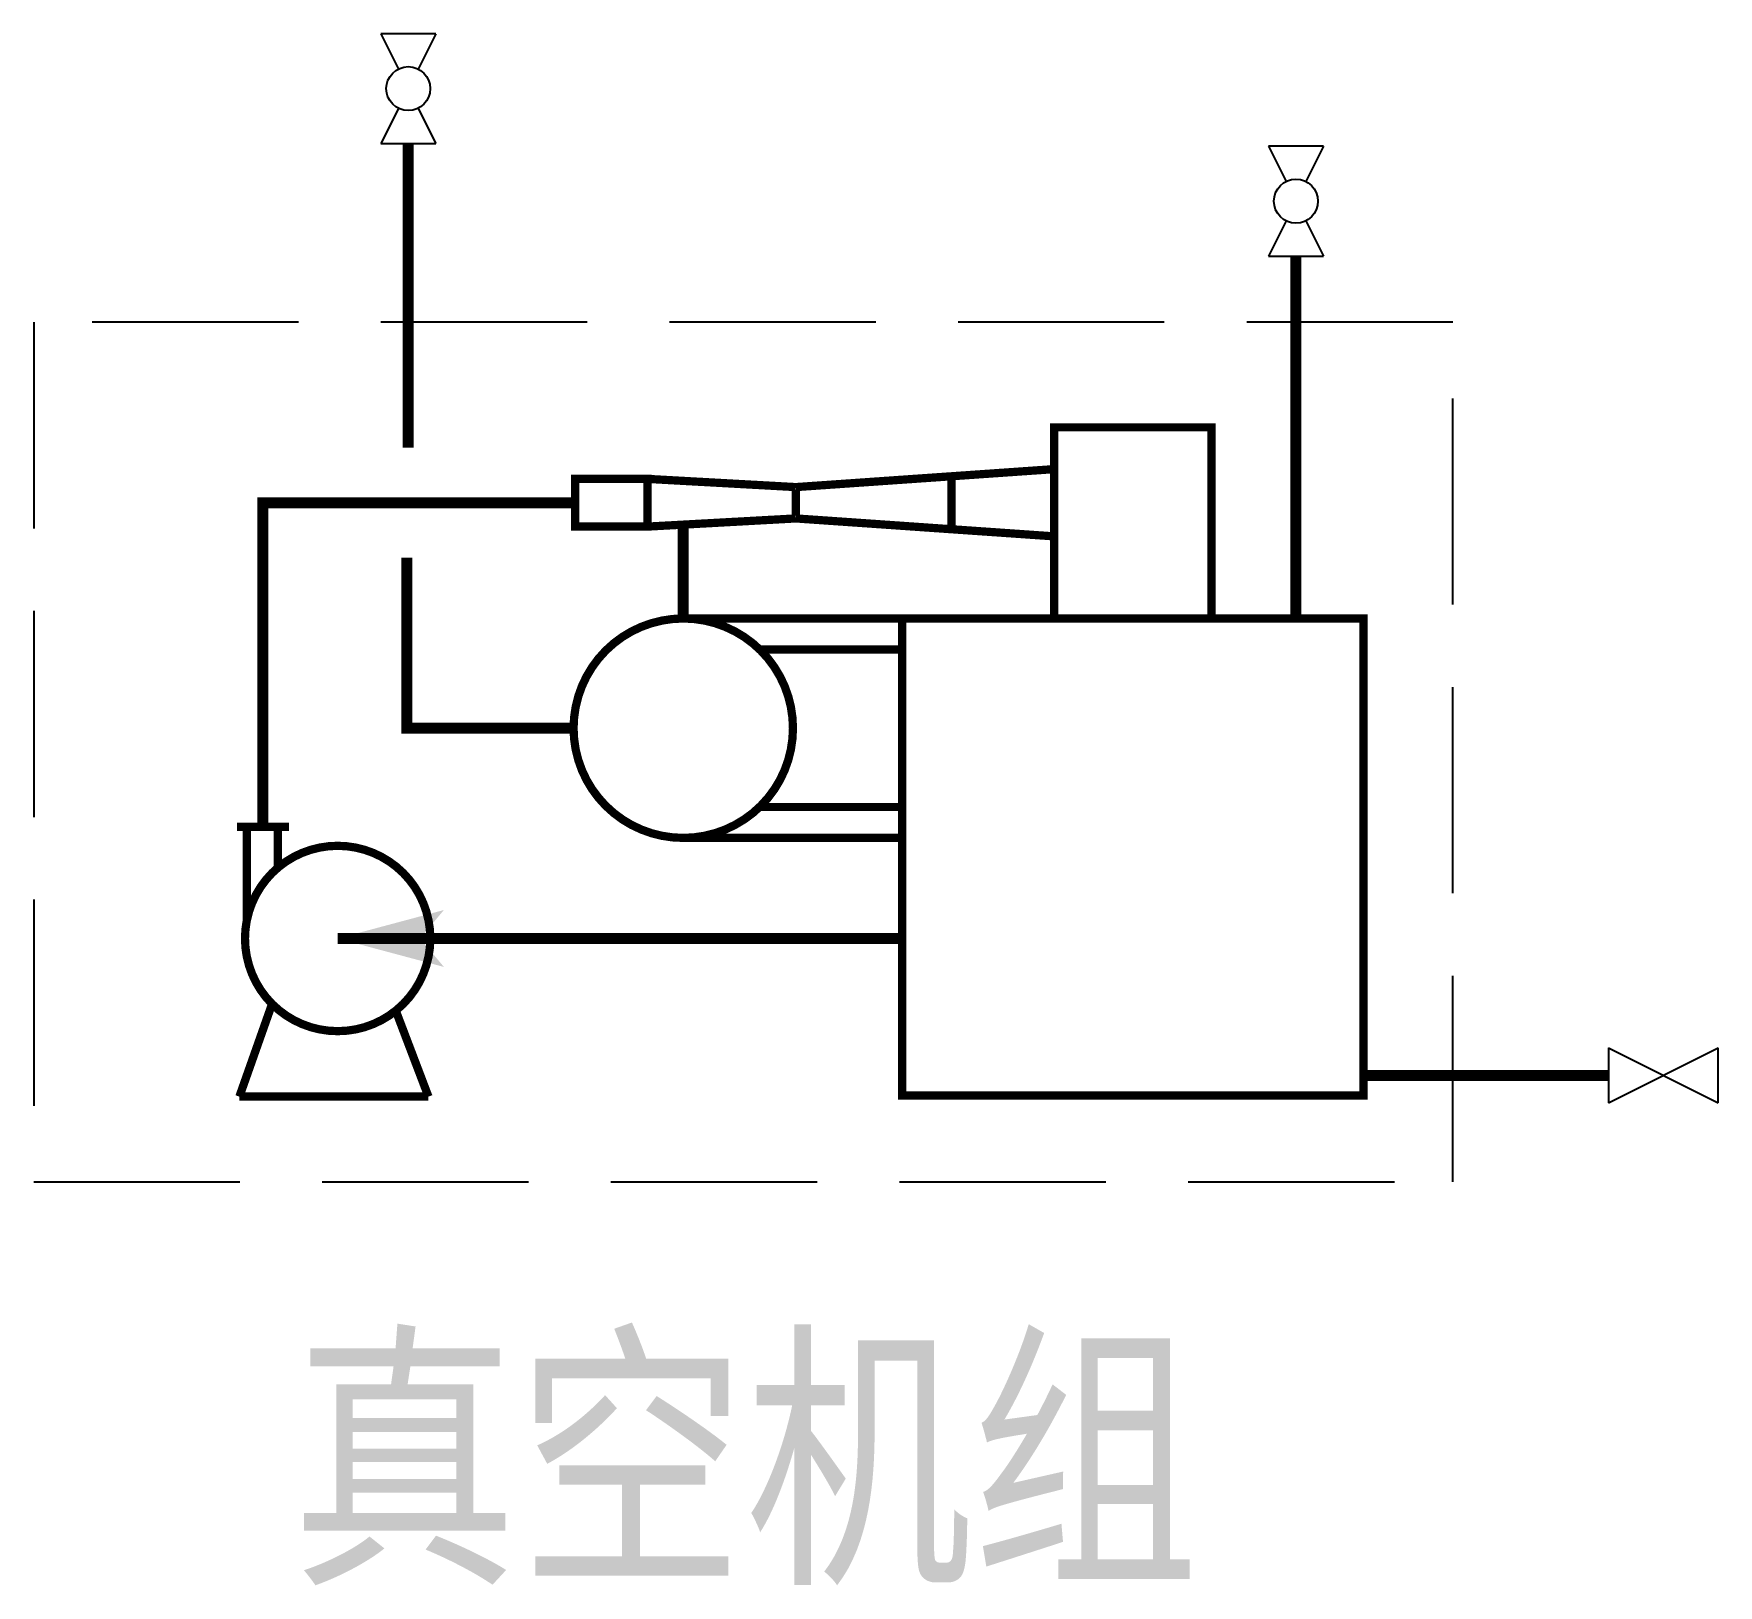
# Model space of a CAD drawing. Header units: millimetres. Extents: x 318.2 to 379.5, y 100.8 to 157.2.
import ezdxf

# ---------------------------------------------------------------- set-up
doc = ezdxf.new("R2010")
doc.units = ezdxf.units.MM
doc.linetypes.add('DASH', pattern=[0.35, 0.25, -0.1])
doc.layers.add('arrow', color=7, linetype='Continuous')
doc.layers.add('sb', color=2, linetype='Continuous')
for name, color, linetype, lineweight in [('主管线', 1, 'Continuous', 80), ('循环水', 3, 'Continuous', 40), ('空气', 7, 'Continuous', 40), ('辅助物料', 5, 'Continuous', 40)]:
    doc.layers.add(name, color=color, linetype=linetype, lineweight=lineweight)
doc.styles.add('QSDI', font='SimSun.ttf', dxfattribs={"width": 0.8})

# ---------------------------------------------------------------- blocks, each defined once
blk = doc.blocks.new('160')
at = {"color": 0}
blk.add_circle((1332.224, -822.706), 0.8, dxfattribs=at)
at = {"layer": 'arrow'}
for p, q in [((1330.224, -821.706), (1330.224, -823.706)), ((1330.224, -821.706), (1331.509, -822.348)), ((1332.94, -822.348), (1334.224, -821.706)), ((1334.224, -823.706), (1334.224, -821.706)), ((1330.224, -823.706), (1331.509, -823.064)), ((1332.94, -823.064), (1334.224, -823.706))]:
    blk.add_line(p, q, dxfattribs=at)
blk = doc.blocks.new('fanmen')
at = {"layer": 'arrow'}
for p, q in [((1, 0), (-1, 0)), ((1, -4), (-1, 0)), ((-1, -4), (1, 0)), ((-1, -4), (1, -4))]:
    blk.add_line(p, q, dxfattribs=at)

msp = doc.modelspace()

# ---------------------------------------------------------------- linework, layer by layer
at = {"layer": 'sb', "linetype": 'DASH', "ltscale": 30}
msp.add_lwpolyline([(369.864, 146.697), (318.232, 146.697), (318.232, 115.424), (369.864, 115.424)], close=True, dxfattribs=at)
at = {"layer": 'sb', "const_width": 0.3}
for points in [[(361.076, 142.871), (355.353, 142.871), (355.353, 135.919), (361.076, 135.919)], [(340.559, 140.996), (337.934, 140.996), (337.934, 139.261), (340.559, 139.261)], [(366.607, 135.919), (349.822, 135.919), (349.822, 118.565), (366.607, 118.565)]]:
    msp.add_lwpolyline(points, close=True, dxfattribs=at)
at = {"layer": 'sb', "const_width": 0.3, "flags": 128}
for points in [[(345.96, 140.698), (340.559, 140.996)], [(355.353, 141.351), (345.96, 140.698)], [(351.622, 140.985), (351.622, 139.272)], [(345.96, 139.656), (345.96, 140.601)], [(345.96, 139.558), (340.559, 139.261)], [(355.353, 138.906), (345.96, 139.558)], [(349.822, 135.919), (341.857, 135.919)], [(349.822, 134.794), (344.64, 134.794)], [(344.64, 129.063), (349.822, 129.063)], [(327.514, 128.342), (325.628, 128.342)], [(325.989, 128.342), (325.989, 124.962)], [(327.114, 128.342), (327.114, 126.854)], [(341.863, 127.938), (349.822, 127.938)], [(326.904, 121.898), (325.714, 118.527)], [(331.404, 121.653), (332.593, 118.527)], [(332.593, 118.527), (325.714, 118.527)]]:
    msp.add_lwpolyline(points, dxfattribs=at)
at = {"layer": 'sb', "lineweight": 53, "const_width": 0.3, "flags": 128}
for points in [[(341.863, 127.938, 1), (341.863, 135.919, 1), (341.863, 127.938, 1)], [(329.29, 120.908, 1), (329.29, 127.65, 1), (329.29, 120.908, 1)]]:
    msp.add_lwpolyline(points, format="xyb", dxfattribs=at)
at = {"layer": '主管线'}
msp.add_solid([(333.154, 125.314), (332.29, 124.279), (329.29, 124.279), (333.154, 123.244)], dxfattribs=at)
at = {"layer": '循环水', "lineweight": -3, "ltscale": 0.2, "const_width": 0.4}
for points in [[(364.151, 135.919), (364.151, 149.099)], [(366.607, 119.301), (375.517, 119.301)]]:
    msp.add_lwpolyline(points, dxfattribs=at)
at = {"layer": '空气', "const_width": 0.4}
for points in [[(331.858, 142.128), (331.858, 153.19)], [(337.934, 140.128), (326.571, 140.128), (326.571, 128.342)], [(341.858, 139.261), (341.857, 135.919)], [(337.872, 131.929), (331.801, 131.929), (331.801, 138.128)], [(349.822, 124.279), (329.29, 124.279)]]:
    msp.add_lwpolyline(points, dxfattribs=at)
at = {"layer": '辅助物料', "color": 4}
msp.add_line((341.858, 139.261), (341.858, 135.919), dxfattribs=at)

# ---------------------------------------------------------------- block references
at = {"color": 0, "lineweight": -3, "rotation": 270}
for p in [(1154.564, 1487.415), (1186.857, 1483.324)]:
    msp.add_blockref('160', p, dxfattribs=at)
at = {"layer": 'arrow', "rotation": 270}
msp.add_blockref('fanmen', (379.517, 119.301), dxfattribs=at)

# ---------------------------------------------------------------- texts
at = {"style": 'QSDI', "width": 0.8}
msp.add_text('真空机组', height=7.5686, dxfattribs=at).set_placement((327.59, 101.577))

doc.saveas('drawing.dxf')
